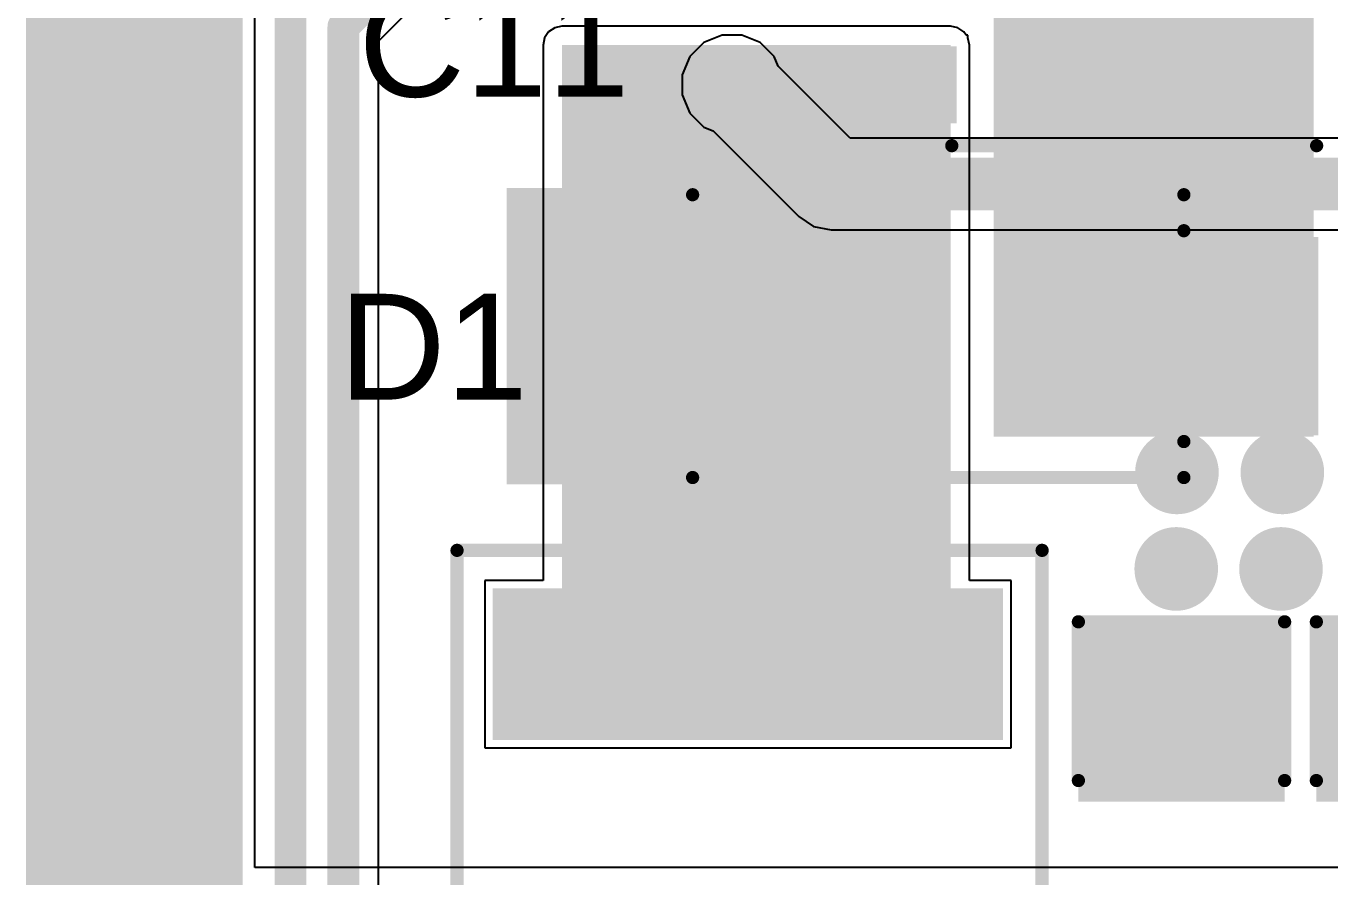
# Model space of a CAD drawing. Header units: millimetres. Extents: x 0 to 212, y 0 to 213.
# Drawn here: x 0.104 to 0.5971, y 4.0756 to 4.3972 of the extents above; entities that cross this region are included whole.
import ezdxf

# ---------------------------------------------------------------- set-up
doc = ezdxf.new("R2010")
doc.units = ezdxf.units.MM
doc.header["$MEASUREMENT"] = 0
for name, color, linetype in [('BottomLayer', 5, 'Continuous'), ('BottomSolder', 6, 'Continuous'), ('TopLayer', 1, 'Continuous'), ('TopOverlay', 2, 'Continuous'), ('TopPaste', 8, 'Continuous'), ('TopSolder', 216, 'Continuous'), ('ViaHoleLayer', 16, 'Continuous')]:
    doc.layers.add(name, color=color, linetype=linetype)
doc.styles.add('Arial', font='', dxfattribs={"height": 0.2})
doc.styles.get('Arial').set_extended_font_data('Arial')

# ---------------------------------------------------------------- blocks, each defined once
blk = doc.blocks.new('C___1206_20')
at = {"layer": 'TopLayer'}
for points in [[(-0.08, 0.035), (-0.02, 0.035), (-0.02, -0.035), (-0.08, -0.035)], [(0.02, 0.035), (0.08, 0.035), (0.08, -0.035), (0.02, -0.035)]]:
    blk.add_hatch(color=1, dxfattribs=at).paths.add_polyline_path(points)
at = {"layer": 'TopPaste'}
for points in [[(-0.08, 0.035), (-0.02, 0.035), (-0.02, -0.035), (-0.08, -0.035)], [(0.02, 0.035), (0.08, 0.035), (0.08, -0.035), (0.02, -0.035)]]:
    blk.add_hatch(color=8, dxfattribs=at).paths.add_polyline_path(points)
at = {"layer": 'TopSolder'}
for points in [[(-0.084, 0.039), (-0.016, 0.039), (-0.016, -0.039), (-0.084, -0.039)], [(0.016, 0.039), (0.084, 0.039), (0.084, -0.039), (0.016, -0.039)]]:
    blk.add_hatch(color=216, dxfattribs=at).paths.add_polyline_path(points)
at = {"layer": 'TopOverlay', "const_width": 0.005}
for points in [[(-0.084, -0.039), (-0.084, 0.039)], [(-0.024, 0.039), (-0.084, 0.039)], [(0.084, 0.039), (0.024, 0.039)], [(0.084, -0.039), (0.084, 0.039)], [(-0.024, -0.039), (-0.084, -0.039)], [(0.084, -0.039), (0.024, -0.039)]]:
    blk.add_lwpolyline(points, dxfattribs=at)
at = {"layer": 'TopOverlay', "const_width": 0.0025}
for points in [[(-0.08525, 0.039, 1), (-0.08275, 0.039, 1)], [(-0.08525, 0.039, 1), (-0.08275, 0.039, 1)], [(-0.02525, 0.039, 1), (-0.02275, 0.039, 1)], [(0.02275, 0.039, 1), (0.02525, 0.039, 1)], [(0.08275, 0.039, 1), (0.08525, 0.039, 1)], [(0.08275, 0.039, 1), (0.08525, 0.039, 1)], [(-0.08525, -0.039, 1), (-0.08275, -0.039, 1)], [(-0.08525, -0.039, 1), (-0.08275, -0.039, 1)], [(-0.02525, -0.039, 1), (-0.02275, -0.039, 1)], [(0.02275, -0.039, 1), (0.02525, -0.039, 1)], [(0.08275, -0.039, 1), (0.08525, -0.039, 1)], [(0.08275, -0.039, 1), (0.08525, -0.039, 1)]]:
    blk.add_lwpolyline(points, format="xyb", close=True, dxfattribs=at)
blk = doc.blocks.new('8_SO_P____P___25')
at = {"layer": 'TopLayer'}
for points in [[(-0.13681, 0.08681), (-0.07579, 0.08681), (-0.07579, 0.06319), (-0.13681, 0.06319)], [(0.07579, 0.08681), (0.13681, 0.08681), (0.13681, 0.06319), (0.07579, 0.06319)], [(-0.04502, 0.04502), (0.04502, 0.04502), (0.04502, -0.04502), (-0.04502, -0.04502)], [(-0.13681, 0.03681), (-0.07579, 0.03681), (-0.07579, 0.01319), (-0.13681, 0.01319)], [(0.07579, 0.03681), (0.13681, 0.03681), (0.13681, 0.01319), (0.07579, 0.01319)], [(-0.13681, -0.01319), (-0.07579, -0.01319), (-0.07579, -0.03681), (-0.13681, -0.03681)], [(0.07579, -0.01319), (0.13681, -0.01319), (0.13681, -0.03681), (0.07579, -0.03681)], [(-0.13681, -0.06319), (-0.07579, -0.06319), (-0.07579, -0.08681), (-0.13681, -0.08681)], [(0.07579, -0.06319), (0.13681, -0.06319), (0.13681, -0.08681), (0.07579, -0.08681)]]:
    blk.add_hatch(color=1, dxfattribs=at).paths.add_polyline_path(points)
at = {"layer": 'TopPaste'}
for points in [[(-0.13681, 0.08681), (-0.07579, 0.08681), (-0.07579, 0.06319), (-0.13681, 0.06319)], [(0.07579, 0.08681), (0.13681, 0.08681), (0.13681, 0.06319), (0.07579, 0.06319)], [(-0.04502, 0.04502), (0.04502, 0.04502), (0.04502, -0.04502), (-0.04502, -0.04502)], [(-0.13681, 0.03681), (-0.07579, 0.03681), (-0.07579, 0.01319), (-0.13681, 0.01319)], [(0.07579, 0.03681), (0.13681, 0.03681), (0.13681, 0.01319), (0.07579, 0.01319)], [(-0.13681, -0.01319), (-0.07579, -0.01319), (-0.07579, -0.03681), (-0.13681, -0.03681)], [(0.07579, -0.01319), (0.13681, -0.01319), (0.13681, -0.03681), (0.07579, -0.03681)], [(-0.13681, -0.06319), (-0.07579, -0.06319), (-0.07579, -0.08681), (-0.13681, -0.08681)], [(0.07579, -0.06319), (0.13681, -0.06319), (0.13681, -0.08681), (0.07579, -0.08681)]]:
    blk.add_hatch(color=8, dxfattribs=at).paths.add_polyline_path(points)
at = {"layer": 'TopSolder'}
for points in [[(-0.13957, 0.08957), (-0.07303, 0.08957), (-0.07303, 0.06043), (-0.13957, 0.06043)], [(0.07303, 0.08957), (0.13957, 0.08957), (0.13957, 0.06043), (0.07303, 0.06043)], [(-0.04778, 0.04778), (0.04778, 0.04778), (0.04778, -0.04778), (-0.04778, -0.04778)], [(-0.13957, 0.03957), (-0.07303, 0.03957), (-0.07303, 0.01043), (-0.13957, 0.01043)], [(0.07303, 0.03957), (0.13957, 0.03957), (0.13957, 0.01043), (0.07303, 0.01043)], [(-0.13957, -0.01043), (-0.07303, -0.01043), (-0.07303, -0.03957), (-0.13957, -0.03957)], [(0.07303, -0.01043), (0.13957, -0.01043), (0.13957, -0.03957), (0.07303, -0.03957)], [(-0.13957, -0.06043), (-0.07303, -0.06043), (-0.07303, -0.08957), (-0.13957, -0.08957)], [(0.07303, -0.06043), (0.13957, -0.06043), (0.13957, -0.08957), (0.07303, -0.08957)]]:
    blk.add_hatch(color=216, dxfattribs=at).paths.add_polyline_path(points)
at = {"layer": 'TopOverlay', "const_width": 0.005}
for points in [[(0.07489, 0.098), (-0.06311, 0.098)], [(-0.14317, 0.07553), (-0.14817, 0.08053)], [(-0.14817, 0.08053), (-0.14817, 0.07053)], [(-0.14317, 0.07553), (-0.14817, 0.07053)], [(0.07489, -0.098), (-0.06311, -0.098)]]:
    blk.add_lwpolyline(points, dxfattribs=at)
at = {"layer": 'TopOverlay', "const_width": 0.0025}
for points in [[(-0.06436, 0.098, 1), (-0.06186, 0.098, 1)], [(0.07364, 0.098, 1), (0.07614, 0.098, 1)], [(-0.14942, 0.08053, 1), (-0.14692, 0.08053, 1)], [(-0.14942, 0.08053, 1), (-0.14692, 0.08053, 1)], [(-0.14442, 0.07553, 1), (-0.14192, 0.07553, 1)], [(-0.14442, 0.07553, 1), (-0.14192, 0.07553, 1)], [(-0.14942, 0.07053, 1), (-0.14692, 0.07053, 1)], [(-0.14942, 0.07053, 1), (-0.14692, 0.07053, 1)], [(-0.06436, -0.098, 1), (-0.06186, -0.098, 1)], [(0.07364, -0.098, 1), (0.07614, -0.098, 1)]]:
    blk.add_lwpolyline(points, format="xyb", close=True, dxfattribs=at)
blk = doc.blocks.new('YSPIT0550A_8R2M_43')
at = {"layer": 'TopLayer'}
for points in [[(-0.08858, 0.09252), (-0.03937, 0.09252), (-0.03937, -0.09252), (-0.08858, -0.09252)], [(0.03937, 0.09252), (0.08858, 0.09252), (0.08858, -0.09252), (0.03937, -0.09252)]]:
    blk.add_hatch(color=1, dxfattribs=at).paths.add_polyline_path(points)
at = {"layer": 'TopPaste'}
for points in [[(-0.08858, 0.09252), (-0.03937, 0.09252), (-0.03937, -0.09252), (-0.08858, -0.09252)], [(0.03937, 0.09252), (0.08858, 0.09252), (0.08858, -0.09252), (0.03937, -0.09252)]]:
    blk.add_hatch(color=8, dxfattribs=at).paths.add_polyline_path(points)
at = {"layer": 'TopSolder'}
for points in [[(-0.09258, 0.09652), (-0.03537, 0.09652), (-0.03537, -0.09652), (-0.09258, -0.09652)], [(0.03537, 0.09652), (0.09258, 0.09652), (0.09258, -0.09652), (0.03537, -0.09652)]]:
    blk.add_hatch(color=216, dxfattribs=at).paths.add_polyline_path(points)
at = {"layer": 'TopOverlay', "const_width": 0.005}
for points in [[(-0.107, -0.11), (-0.107, 0.11127)], [(0.10733, 0.11127), (-0.107, 0.11127)], [(0.10733, -0.11), (0.10733, 0.11127)], [(0.10733, -0.11), (-0.107, -0.11)]]:
    blk.add_lwpolyline(points, dxfattribs=at)
at = {"layer": 'TopOverlay', "const_width": 0.0025}
for points in [[(-0.10825, 0.11127, 1), (-0.10575, 0.11127, 1)], [(-0.10825, 0.11127, 1), (-0.10575, 0.11127, 1)], [(0.10608, 0.11127, 1), (0.10858, 0.11127, 1)], [(0.10608, 0.11127, 1), (0.10858, 0.11127, 1)], [(-0.10825, -0.11, 1), (-0.10575, -0.11, 1)], [(-0.10825, -0.11, 1), (-0.10575, -0.11, 1)], [(0.10608, -0.11, 1), (0.10858, -0.11, 1)], [(0.10608, -0.11, 1), (0.10858, -0.11, 1)]]:
    blk.add_lwpolyline(points, format="xyb", close=True, dxfattribs=at)
blk = doc.blocks.new('SMA_58')
at = {"layer": 'TopLayer'}
for points in [[(-0.12795, 0.03346), (-0.02953, 0.03346), (-0.02953, -0.03346), (-0.12795, -0.03346)], [(0.02953, 0.03346), (0.12795, 0.03346), (0.12795, -0.03346), (0.02953, -0.03346)]]:
    blk.add_hatch(color=1, dxfattribs=at).paths.add_polyline_path(points)
at = {"layer": 'TopOverlay'}
for points in [[(-0.175, -0.05597), (-0.12905, -0.05597), (-0.12905, 0.05598), (-0.175, 0.05598)], [(-0.12992, 0.03638), (-0.1022, 0.03638), (-0.1022, 0.05598), (-0.12992, 0.05598)], [(-0.12992, -0.05598), (-0.1022, -0.05598), (-0.1022, -0.03638), (-0.12992, -0.03638)]]:
    blk.add_hatch(color=2, dxfattribs=at).paths.add_polyline_path(points)
at = {"layer": 'TopPaste'}
for points in [[(-0.12795, 0.03346), (-0.02953, 0.03346), (-0.02953, -0.03346), (-0.12795, -0.03346)], [(0.02953, 0.03346), (0.12795, 0.03346), (0.12795, -0.03346), (0.02953, -0.03346)]]:
    blk.add_hatch(color=8, dxfattribs=at).paths.add_polyline_path(points)
at = {"layer": 'TopSolder'}
for points in [[(-0.13195, 0.03746), (-0.02553, 0.03746), (-0.02553, -0.03746), (-0.13195, -0.03746)], [(0.02553, 0.03746), (0.13195, 0.03746), (0.13195, -0.03746), (0.02553, -0.03746)]]:
    blk.add_hatch(color=216, dxfattribs=at).paths.add_polyline_path(points)
at = {"layer": 'TopOverlay', "const_width": 0.005}
for points in [[(-0.10465, 0.05345), (0.08115, 0.05345)], [(0.08115, 0.03985), (0.08115, 0.05345)], [(0.08115, -0.05345), (0.08115, -0.03985)], [(-0.10465, -0.05345), (0.08115, -0.05345)]]:
    blk.add_lwpolyline(points, dxfattribs=at)
at = {"layer": 'TopOverlay', "const_width": 0.0025}
for points in [[(-0.1059, 0.05345, 1), (-0.1034, 0.05345, 1)], [(0.0799, 0.05345, 1), (0.0824, 0.05345, 1)], [(0.0799, 0.05345, 1), (0.0824, 0.05345, 1)], [(0.0799, 0.03985, 1), (0.0824, 0.03985, 1)], [(0.0799, -0.03985, 1), (0.0824, -0.03985, 1)], [(-0.1059, -0.05345, 1), (-0.1034, -0.05345, 1)], [(0.0799, -0.05345, 1), (0.0824, -0.05345, 1)], [(0.0799, -0.05345, 1), (0.0824, -0.05345, 1)]]:
    blk.add_lwpolyline(points, format="xyb", close=True, dxfattribs=at)
blk = doc.blocks.new('C___1206_62')
at = {"layer": 'TopLayer'}
for points in [[(-0.08, 0.035), (-0.02, 0.035), (-0.02, -0.035), (-0.08, -0.035)], [(0.02, 0.035), (0.08, 0.035), (0.08, -0.035), (0.02, -0.035)]]:
    blk.add_hatch(color=1, dxfattribs=at).paths.add_polyline_path(points)
at = {"layer": 'TopPaste'}
for points in [[(-0.08, 0.035), (-0.02, 0.035), (-0.02, -0.035), (-0.08, -0.035)], [(0.02, 0.035), (0.08, 0.035), (0.08, -0.035), (0.02, -0.035)]]:
    blk.add_hatch(color=8, dxfattribs=at).paths.add_polyline_path(points)
at = {"layer": 'TopSolder'}
for points in [[(-0.084, 0.039), (-0.016, 0.039), (-0.016, -0.039), (-0.084, -0.039)], [(0.016, 0.039), (0.084, 0.039), (0.084, -0.039), (0.016, -0.039)]]:
    blk.add_hatch(color=216, dxfattribs=at).paths.add_polyline_path(points)
at = {"layer": 'TopOverlay', "const_width": 0.005}
for points in [[(-0.084, -0.039), (-0.084, 0.039)], [(-0.024, 0.039), (-0.084, 0.039)], [(0.084, 0.039), (0.024, 0.039)], [(0.084, -0.039), (0.084, 0.039)], [(-0.024, -0.039), (-0.084, -0.039)], [(0.084, -0.039), (0.024, -0.039)]]:
    blk.add_lwpolyline(points, dxfattribs=at)
at = {"layer": 'TopOverlay', "const_width": 0.0025}
for points in [[(-0.08525, 0.039, 1), (-0.08275, 0.039, 1)], [(-0.08525, 0.039, 1), (-0.08275, 0.039, 1)], [(-0.02525, 0.039, 1), (-0.02275, 0.039, 1)], [(0.02275, 0.039, 1), (0.02525, 0.039, 1)], [(0.08275, 0.039, 1), (0.08525, 0.039, 1)], [(0.08275, 0.039, 1), (0.08525, 0.039, 1)], [(-0.08525, -0.039, 1), (-0.08275, -0.039, 1)], [(-0.08525, -0.039, 1), (-0.08275, -0.039, 1)], [(-0.02525, -0.039, 1), (-0.02275, -0.039, 1)], [(0.02275, -0.039, 1), (0.02525, -0.039, 1)], [(0.08275, -0.039, 1), (0.08525, -0.039, 1)], [(0.08275, -0.039, 1), (0.08525, -0.039, 1)]]:
    blk.add_lwpolyline(points, format="xyb", close=True, dxfattribs=at)

msp = doc.modelspace()

# ---------------------------------------------------------------- hatches: boundary and pattern name
at = {"layer": 'BottomLayer'}
h = msp.add_hatch(color=5, dxfattribs=at)
edge = h.paths.add_edge_path()
edge.add_arc((0.371, 4.375), 0.01181, 0, 360)
h = msp.add_hatch(color=5, dxfattribs=at)
edge = h.paths.add_edge_path()
edge.add_arc((0.494, 4.374), 0.01181, 0, 360)
h = msp.add_hatch(color=5, dxfattribs=at)
edge = h.paths.add_edge_path()
edge.add_arc((0.568, 4.373), 0.01181, 0, 360)
h = msp.add_hatch(color=5, dxfattribs=at)
edge = h.paths.add_edge_path()
edge.add_arc((0.53926, 4.22848), 0.01181, 0, 360)
h = msp.add_hatch(color=5, dxfattribs=at)
edge = h.paths.add_edge_path()
edge.add_arc((0.57914, 4.22848), 0.01181, 0, 360)
h = msp.add_hatch(color=5, dxfattribs=at)
edge = h.paths.add_edge_path()
edge.add_arc((0.539, 4.192), 0.01181, 0, 360)
h = msp.add_hatch(color=5, dxfattribs=at)
edge = h.paths.add_edge_path()
edge.add_arc((0.57862, 4.192), 0.01181, 0, 360)
at = {"layer": 'BottomSolder'}
h = msp.add_hatch(color=6, dxfattribs=at)
edge = h.paths.add_edge_path()
edge.add_arc((0.494, 4.374), 0.01581, 0, 360)
h = msp.add_hatch(color=6, dxfattribs=at)
edge = h.paths.add_edge_path()
edge.add_arc((0.568, 4.373), 0.01581, 0, 360)
h = msp.add_hatch(color=6, dxfattribs=at)
edge = h.paths.add_edge_path()
edge.add_arc((0.53926, 4.22848), 0.01581, 0, 360)
h = msp.add_hatch(color=6, dxfattribs=at)
edge = h.paths.add_edge_path()
edge.add_arc((0.57914, 4.22848), 0.01581, 0, 360)
h = msp.add_hatch(color=6, dxfattribs=at)
edge = h.paths.add_edge_path()
edge.add_arc((0.539, 4.192), 0.01581, 0, 360)
h = msp.add_hatch(color=6, dxfattribs=at)
edge = h.paths.add_edge_path()
edge.add_arc((0.57862, 4.192), 0.01581, 0, 360)
at = {"layer": 'TopLayer'}
for points in [[(0.591, 4.595), (0.47, 4.595), (0.47, 4.242), (0.591, 4.242)], [(0.18335, 4.505), (0.104, 4.505), (0.104, 4.047), (0.18335, 4.047)], [(0.30668, 4.39), (0.30668, 4.13561), (0.44, 4.13561), (0.44, 4.39)], [(0.34368, 4.39), (0.34368, 4.135), (0.45363, 4.135), (0.45363, 4.39)]]:
    msp.add_hatch(color=1, dxfattribs=at).paths.add_polyline_path(points)
h = msp.add_hatch(color=1, dxfattribs=at)
edge = h.paths.add_edge_path()
edge.add_arc((0.371, 4.375), 0.01181, 0, 360)
h = msp.add_hatch(color=1, dxfattribs=at)
edge = h.paths.add_edge_path()
edge.add_arc((0.494, 4.374), 0.01181, 0, 360)
h = msp.add_hatch(color=1, dxfattribs=at)
edge = h.paths.add_edge_path()
edge.add_arc((0.568, 4.373), 0.01181, 0, 360)
h = msp.add_hatch(color=1, dxfattribs=at)
edge = h.paths.add_edge_path()
edge.add_arc((0.53926, 4.22848), 0.01181, 0, 360)
h = msp.add_hatch(color=1, dxfattribs=at)
edge = h.paths.add_edge_path()
edge.add_arc((0.57914, 4.22848), 0.01181, 0, 360)
h = msp.add_hatch(color=1, dxfattribs=at)
edge = h.paths.add_edge_path()
edge.add_arc((0.539, 4.192), 0.01181, 0, 360)
h = msp.add_hatch(color=1, dxfattribs=at)
edge = h.paths.add_edge_path()
edge.add_arc((0.57862, 4.192), 0.01181, 0, 360)
at = {"layer": 'TopSolder'}
h = msp.add_hatch(color=216, dxfattribs=at)
edge = h.paths.add_edge_path()
edge.add_arc((0.494, 4.374), 0.01581, 0, 360)
h = msp.add_hatch(color=216, dxfattribs=at)
edge = h.paths.add_edge_path()
edge.add_arc((0.568, 4.373), 0.01581, 0, 360)
h = msp.add_hatch(color=216, dxfattribs=at)
edge = h.paths.add_edge_path()
edge.add_arc((0.53926, 4.22848), 0.01581, 0, 360)
h = msp.add_hatch(color=216, dxfattribs=at)
edge = h.paths.add_edge_path()
edge.add_arc((0.57914, 4.22848), 0.01581, 0, 360)
h = msp.add_hatch(color=216, dxfattribs=at)
edge = h.paths.add_edge_path()
edge.add_arc((0.539, 4.192), 0.01581, 0, 360)
h = msp.add_hatch(color=216, dxfattribs=at)
edge = h.paths.add_edge_path()
edge.add_arc((0.57862, 4.192), 0.01581, 0, 360)
at = {"layer": 'ViaHoleLayer'}
h = msp.add_hatch(color=16, dxfattribs=at)
edge = h.paths.add_edge_path()
edge.add_arc((0.371, 4.375), 0.00591, 0, 360)
h = msp.add_hatch(color=16, dxfattribs=at)
edge = h.paths.add_edge_path()
edge.add_arc((0.494, 4.374), 0.00591, 0, 360)
h = msp.add_hatch(color=16, dxfattribs=at)
edge = h.paths.add_edge_path()
edge.add_arc((0.568, 4.373), 0.00591, 0, 360)
h = msp.add_hatch(color=16, dxfattribs=at)
edge = h.paths.add_edge_path()
edge.add_arc((0.53926, 4.22848), 0.00591, 0, 360)
h = msp.add_hatch(color=16, dxfattribs=at)
edge = h.paths.add_edge_path()
edge.add_arc((0.57914, 4.22848), 0.00591, 0, 360)
h = msp.add_hatch(color=16, dxfattribs=at)
edge = h.paths.add_edge_path()
edge.add_arc((0.539, 4.192), 0.00591, 0, 360)
h = msp.add_hatch(color=16, dxfattribs=at)
edge = h.paths.add_edge_path()
edge.add_arc((0.57862, 4.192), 0.00591, 0, 360)

# ---------------------------------------------------------------- linework, layer by layer
at = {"layer": 'BottomLayer'}
for p, q in [((0.23725, 4.39151), (0.50349, 4.65775)), ((0.36726, 4.39381), (0.36034, 4.39095)), ((0.37474, 4.39381), (0.36726, 4.39381)), ((0.38166, 4.39095), (0.37474, 4.39381)), ((0.23725, 3.91749), (0.23725, 4.39151)), ((0.36034, 4.39095), (0.35505, 4.38566)), ((0.38695, 4.38566), (0.38166, 4.39095)), ((0.35505, 4.38566), (0.35219, 4.37874)), ((0.38843, 4.38209), (0.38695, 4.38566)), ((0.41568, 4.35483), (0.38843, 4.38209)), ((0.35219, 4.37874), (0.35219, 4.37126)), ((0.35219, 4.37126), (0.35505, 4.36434)), ((0.35505, 4.36434), (0.36034, 4.35905)), ((0.36034, 4.35905), (0.36391, 4.35757)), ((0.36391, 4.35757), (0.39624, 4.32524)), ((0.66219, 4.35483), (0.41568, 4.35483)), ((0.39624, 4.32524), (0.40187, 4.32149)), ((0.40187, 4.32149), (0.4085, 4.32017)), ((0.4085, 4.32017), (0.66219, 4.32017))]:
    msp.add_line(p, q, dxfattribs=at)
for points, const_width in [([(0.224, 4.397), (0.498, 4.671)], 0.012), ([(0.11792, 2.01564), (0.11792, 4.47892)], 0.012), ([(0.13792, 2.0797), (0.13792, 4.46492)], 0.012), ([(0.16092, 3.5197), (0.16092, 4.45292)], 0.012), ([(0.17992, 3.8157), (0.17992, 4.42292)], 0.012), ([(0.204, 3.903), (0.204, 4.404)], 0.012), ([(0.224, 3.912), (0.224, 4.397)], 0.012), ([(0.371, 4.375), (0.4085, 4.3375)], 0.02), ([(0.4085, 4.3375), (0.6695, 4.3375)], 0.02)]:
    msp.add_lwpolyline(points, dxfattribs=dict(at, const_width=const_width))
for points, const_width in [([(0.221, 4.397, 1), (0.227, 4.397, 1)], 0.006), ([(0.221, 4.397, 1), (0.227, 4.397, 1)], 0.006), ([(0.366, 4.375, 1), (0.376, 4.375, 1)], 0.01), ([(0.4035, 4.3375, 1), (0.4135, 4.3375, 1)], 0.01), ([(0.4035, 4.3375, 1), (0.4135, 4.3375, 1)], 0.01)]:
    msp.add_lwpolyline(points, format="xyb", close=True, dxfattribs=dict(at, const_width=const_width))
at = {"layer": 'TopLayer'}
for p, q in [((0.19048, 4.07914), (0.19048, 4.505)), ((0.30163, 4.39505), (0.30009, 4.39273)), ((0.30395, 4.39659), (0.30163, 4.39505)), ((0.30668, 4.39714), (0.30395, 4.39659)), ((0.44, 4.39714), (0.30668, 4.39714)), ((0.44, 4.39714), (0.44, 4.39714)), ((0.45363, 4.39714), (0.44, 4.39714)), ((0.45636, 4.39659), (0.45363, 4.39714)), ((0.45868, 4.39505), (0.45636, 4.39659)), ((0.4595, 4.39381), (0.45868, 4.39505)), ((0.46021, 4.39381), (0.4595, 4.39381)), ((0.46021, 4.39275), (0.46021, 4.39381)), ((0.30009, 4.39273), (0.29954, 4.39)), ((0.29954, 4.39), (0.29954, 4.18761)), ((0.46022, 4.39273), (0.46021, 4.39275)), ((0.46077, 4.39), (0.46022, 4.39273)), ((0.46077, 4.18761), (0.46077, 4.39)), ((0.29954, 4.18761), (0.27748, 4.18761)), ((0.27748, 4.18761), (0.27748, 4.12439)), ((0.47652, 4.18761), (0.46077, 4.18761)), ((0.47652, 4.12439), (0.47652, 4.18761)), ((0.27748, 4.12439), (0.47652, 4.12439)), ((0.26892, 4.07914), (0.19048, 4.07914)), ((0.269, 4.07915), (0.26892, 4.07914)), ((0.769, 4.07915), (0.269, 4.07915))]:
    msp.add_line(p, q, dxfattribs=at)
at = {"layer": 'TopLayer', "const_width": 0.02}
msp.add_lwpolyline([(0.371, 4.375), (0.4227, 4.375)], dxfattribs=at)
at = {"layer": 'TopLayer', "const_width": 0.01}
for points in [[(0.366, 4.375, 1), (0.376, 4.375, 1)], [(0.4177, 4.375, 1), (0.4277, 4.375, 1)]]:
    msp.add_lwpolyline(points, format="xyb", close=True, dxfattribs=at)

# ---------------------------------------------------------------- block references
for name, p, rotation in [('8_SO_P____P___25', (0.529, 4.45), 180), ('YSPIT0550A_8R2M_43', (0.377, 4.09202), 270), ('C___1206_62', (0.541, 4.088), 270), ('C___1206_20', (0.631, 4.088), 270)]:
    msp.add_blockref(name, p, dxfattribs=dict(rotation=rotation))
msp.add_blockref('SMA_58', (0.46074, 4.28))

# ---------------------------------------------------------------- texts
at = {"layer": 'TopOverlay', "style": 'Arial'}
for s, p in [('C11', (0.22968, 4.37051)), ('D1', (0.22234, 4.25601))]:
    msp.add_text(s, height=0.04, dxfattribs=at).set_placement(p)

doc.saveas('drawing.dxf')
